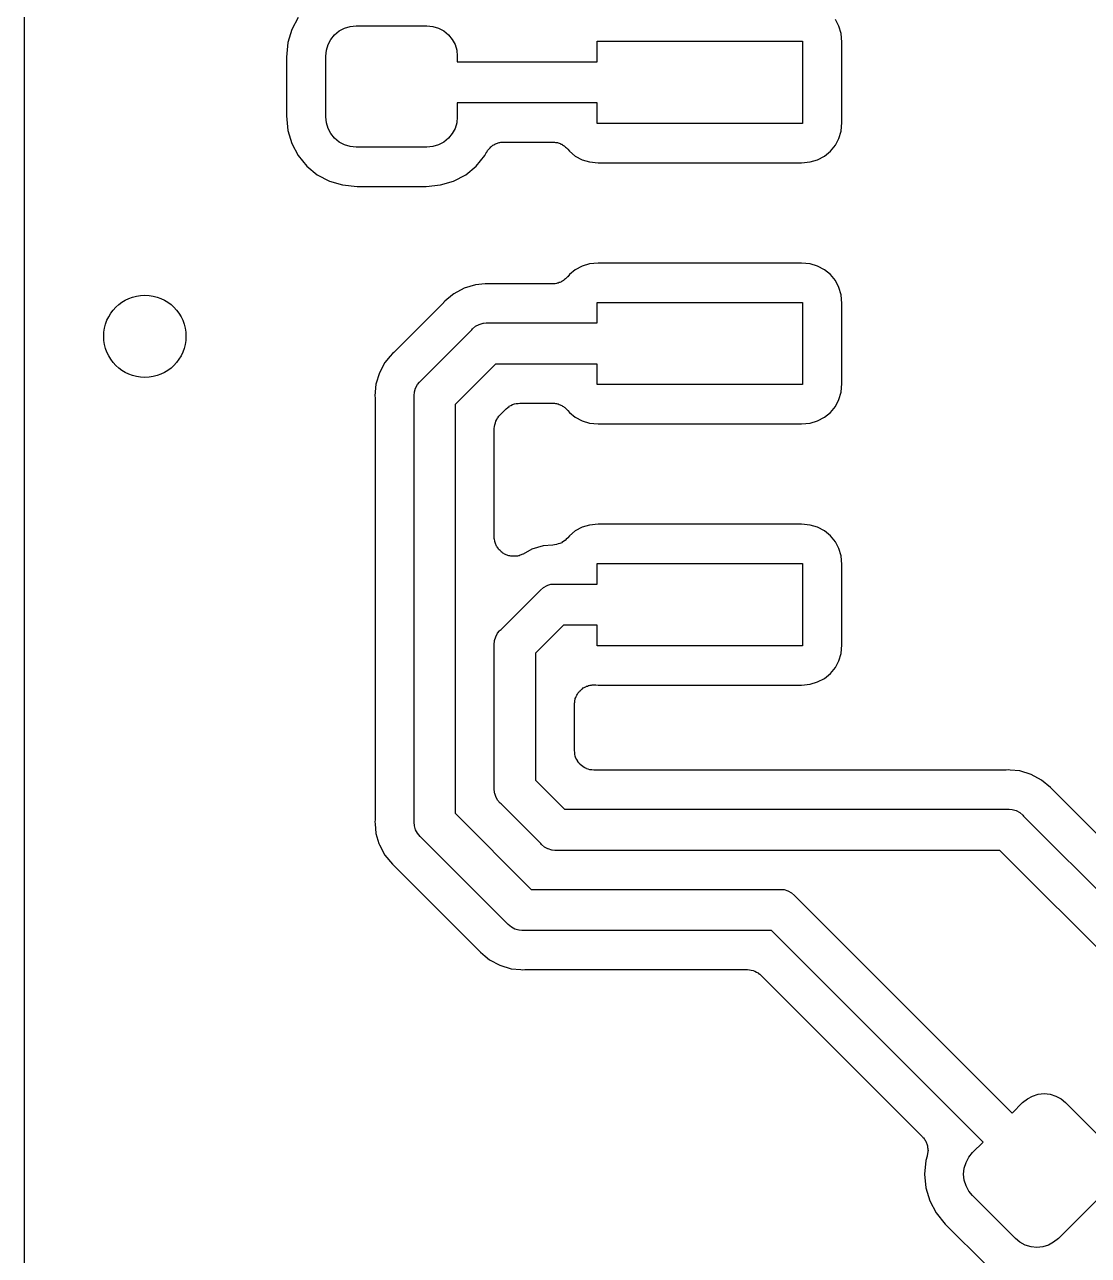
# Model space of a CAD drawing. Extents: x 100.2 to 129.8, y -164.8 to -95.2.
# Drawn here: x 100.22 to 105.39, y -118.57 to -112.58 of the extents above; entities that cross this region are included whole.
import ezdxf

# ---------------------------------------------------------------- set-up
doc = ezdxf.new("R2010")
doc.units = 0
doc.layers.add('BLACK', color=7, linetype='CONTINUOUS')

msp = doc.modelspace()

# ---------------------------------------------------------------- linework, layer by layer
at = {"layer": 'BLACK', "linetype": 'CONTINUOUS'}
for p, q in [((100.215, -154.905), (100.215, -105.095)), ((101.546, -112.549), (101.515, -112.608)), ((101.771, -112.601), (101.799, -112.593)), ((101.799, -112.593), (101.828, -112.59)), ((101.828, -112.59), (102.172, -112.59)), ((102.172, -112.59), (102.201, -112.593)), ((102.201, -112.593), (102.229, -112.601)), ((104.176, -112.592), (104.159, -112.559)), ((104.187, -112.628), (104.176, -112.592)), ((101.515, -112.608), (101.496, -112.671)), ((101.691, -112.681), (101.705, -112.656)), ((101.705, -112.656), (101.723, -112.633)), ((101.723, -112.633), (101.746, -112.615)), ((101.746, -112.615), (101.771, -112.601)), ((102.229, -112.601), (102.254, -112.615)), ((102.254, -112.615), (102.277, -112.633)), ((102.277, -112.633), (102.295, -112.656)), ((102.295, -112.656), (102.309, -112.681)), ((104.191, -112.67), (104.187, -112.628)), ((101.496, -112.671), (101.489, -112.742)), ((101.68, -112.737), (101.683, -112.709)), ((101.683, -112.709), (101.691, -112.681)), ((102.309, -112.681), (102.317, -112.709)), ((102.317, -112.709), (102.32, -112.737)), ((103, -112.765), (103, -112.665)), ((103, -112.665), (104, -112.665)), ((104, -112.665), (104, -113.065)), ((104.191, -113.06), (104.191, -112.67)), ((101.489, -112.742), (101.489, -113.028)), ((101.68, -113.032), (101.68, -112.737)), ((102.32, -112.737), (102.32, -112.765)), ((102.32, -112.765), (103, -112.765)), ((103, -112.965), (102.32, -112.965)), ((102.32, -112.965), (102.32, -113.032)), ((103, -113.065), (103, -112.965)), ((101.489, -113.028), (101.496, -113.099)), ((101.683, -113.061), (101.68, -113.032)), ((101.691, -113.089), (101.683, -113.061)), ((102.317, -113.061), (102.309, -113.089)), ((102.32, -113.032), (102.317, -113.061)), ((104, -113.065), (103, -113.065)), ((104.187, -113.102), (104.191, -113.06)), ((101.496, -113.099), (101.515, -113.162)), ((101.705, -113.114), (101.691, -113.089)), ((101.723, -113.137), (101.705, -113.114)), ((102.295, -113.114), (102.277, -113.137)), ((102.309, -113.089), (102.295, -113.114)), ((104.176, -113.138), (104.187, -113.102)), ((101.515, -113.162), (101.546, -113.221)), ((101.746, -113.155), (101.723, -113.137)), ((101.771, -113.169), (101.746, -113.155)), ((101.799, -113.177), (101.771, -113.169)), ((101.828, -113.18), (101.799, -113.177)), ((102.172, -113.18), (101.828, -113.18)), ((102.201, -113.177), (102.172, -113.18)), ((102.229, -113.169), (102.201, -113.177)), ((102.254, -113.155), (102.229, -113.169)), ((102.277, -113.137), (102.254, -113.155)), ((102.467, -113.197), (102.47, -113.193)), ((102.47, -113.193), (102.473, -113.189)), ((102.473, -113.189), (102.476, -113.186)), ((102.476, -113.186), (102.479, -113.183)), ((102.479, -113.183), (102.483, -113.179)), ((102.483, -113.179), (102.486, -113.176)), ((102.486, -113.176), (102.49, -113.174)), ((102.49, -113.174), (102.493, -113.171)), ((102.493, -113.171), (102.498, -113.168)), ((102.498, -113.168), (102.502, -113.166)), ((102.502, -113.166), (102.506, -113.164)), ((102.506, -113.164), (102.51, -113.162)), ((102.51, -113.162), (102.515, -113.161)), ((102.515, -113.161), (102.519, -113.159)), ((102.519, -113.159), (102.523, -113.158)), ((102.523, -113.158), (102.527, -113.157)), ((102.527, -113.157), (102.532, -113.156)), ((102.532, -113.156), (102.537, -113.155)), ((102.537, -113.155), (102.542, -113.155)), ((102.542, -113.155), (102.546, -113.155)), ((102.546, -113.155), (102.783, -113.155)), ((102.783, -113.155), (102.784, -113.155)), ((102.784, -113.155), (102.789, -113.155)), ((102.789, -113.155), (102.793, -113.155)), ((102.793, -113.155), (102.798, -113.157)), ((102.798, -113.157), (102.803, -113.157)), ((102.803, -113.157), (102.807, -113.158)), ((102.807, -113.158), (102.811, -113.159)), ((102.811, -113.159), (102.816, -113.161)), ((102.816, -113.161), (102.821, -113.163)), ((102.821, -113.163), (102.824, -113.165)), ((102.824, -113.165), (102.828, -113.166)), ((102.828, -113.166), (102.832, -113.169)), ((102.832, -113.169), (102.837, -113.172)), ((102.837, -113.172), (102.84, -113.174)), ((102.84, -113.174), (102.843, -113.177)), ((102.843, -113.177), (102.847, -113.18)), ((102.847, -113.18), (102.851, -113.184)), ((102.851, -113.184), (102.854, -113.187)), ((102.854, -113.187), (102.857, -113.19)), ((102.857, -113.19), (102.865, -113.2)), ((104.135, -113.2), (104.159, -113.171)), ((104.159, -113.171), (104.176, -113.138)), ((101.546, -113.221), (101.588, -113.272)), ((102.412, -113.272), (102.454, -113.221)), ((102.454, -113.221), (102.462, -113.205)), ((102.462, -113.205), (102.463, -113.204)), ((102.463, -113.204), (102.465, -113.201)), ((102.465, -113.201), (102.467, -113.197)), ((102.865, -113.2), (102.894, -113.224)), ((102.894, -113.224), (102.927, -113.241)), ((102.927, -113.241), (102.963, -113.252)), ((102.963, -113.252), (103.005, -113.256)), ((103.995, -113.256), (104.037, -113.252)), ((104.037, -113.252), (104.073, -113.241)), ((104.073, -113.241), (104.106, -113.224)), ((104.106, -113.224), (104.135, -113.2)), ((101.588, -113.272), (101.639, -113.314)), ((101.639, -113.314), (101.698, -113.345)), ((102.302, -113.345), (102.361, -113.314)), ((102.361, -113.314), (102.412, -113.272)), ((103.005, -113.256), (103.995, -113.256)), ((101.698, -113.345), (101.761, -113.364)), ((101.761, -113.364), (101.832, -113.371)), ((101.832, -113.371), (102.168, -113.371)), ((102.168, -113.371), (102.239, -113.364)), ((102.239, -113.364), (102.302, -113.345)), ((102.894, -113.776), (102.865, -113.8)), ((102.927, -113.759), (102.894, -113.776)), ((102.963, -113.748), (102.927, -113.759)), ((103.005, -113.744), (102.963, -113.748)), ((103.995, -113.744), (103.005, -113.744)), ((104.037, -113.748), (103.995, -113.744)), ((104.073, -113.759), (104.037, -113.748)), ((104.106, -113.776), (104.073, -113.759)), ((104.135, -113.8), (104.106, -113.776)), ((102.408, -113.849), (102.353, -113.866)), ((102.455, -113.845), (102.408, -113.849)), ((102.465, -113.844), (102.455, -113.845)), ((102.455, -113.845), (102.455, -113.845)), ((102.475, -113.845), (102.465, -113.844)), ((102.479, -113.845), (102.475, -113.845)), ((102.483, -113.845), (102.479, -113.845)), ((102.484, -113.845), (102.483, -113.845)), ((102.783, -113.845), (102.484, -113.845)), ((102.787, -113.845), (102.783, -113.845)), ((102.791, -113.845), (102.787, -113.845)), ((102.796, -113.844), (102.791, -113.845)), ((102.802, -113.843), (102.796, -113.844)), ((102.806, -113.842), (102.802, -113.843)), ((102.81, -113.841), (102.806, -113.842)), ((102.814, -113.839), (102.81, -113.841)), ((102.819, -113.838), (102.814, -113.839)), ((102.823, -113.836), (102.819, -113.838)), ((102.827, -113.834), (102.823, -113.836)), ((102.831, -113.832), (102.827, -113.834)), ((102.836, -113.829), (102.831, -113.832)), ((102.839, -113.826), (102.836, -113.829)), ((102.842, -113.824), (102.839, -113.826)), ((102.846, -113.821), (102.842, -113.824)), ((102.85, -113.817), (102.846, -113.821)), ((102.853, -113.814), (102.85, -113.817)), ((102.856, -113.811), (102.853, -113.814)), ((102.857, -113.81), (102.856, -113.811)), ((102.865, -113.8), (102.857, -113.81)), ((104.159, -113.829), (104.135, -113.8)), ((104.176, -113.862), (104.159, -113.829)), ((102.296, -113.899), (102.259, -113.929)), ((102.303, -113.893), (102.296, -113.899)), ((102.296, -113.899), (102.296, -113.899)), ((102.353, -113.866), (102.303, -113.893)), ((104.187, -113.898), (104.176, -113.862)), ((104.191, -113.94), (104.187, -113.898)), ((102.247, -113.943), (102.018, -114.172)), ((102.249, -113.94), (102.247, -113.943)), ((102.252, -113.937), (102.249, -113.94)), ((102.253, -113.936), (102.252, -113.937)), ((102.259, -113.929), (102.253, -113.936)), ((103, -114.035), (103, -113.935)), ((103, -113.935), (104, -113.935)), ((104, -113.935), (104, -114.335)), ((104.191, -114.33), (104.191, -113.94)), ((102.143, -114.316), (102.391, -114.068)), ((102.391, -114.068), (102.394, -114.064)), ((102.394, -114.064), (102.409, -114.051)), ((102.409, -114.051), (102.427, -114.042)), ((102.427, -114.042), (102.445, -114.036)), ((102.427, -114.042), (102.427, -114.042)), ((102.445, -114.036), (102.447, -114.036)), ((102.447, -114.036), (102.46, -114.035)), ((102.46, -114.035), (102.46, -114.035)), ((102.46, -114.035), (102.465, -114.035)), ((102.465, -114.035), (102.47, -114.035)), ((102.47, -114.035), (103, -114.035)), ((101.993, -114.197), (101.968, -114.228)), ((102.004, -114.184), (101.993, -114.197)), ((101.993, -114.197), (101.993, -114.197)), ((102.011, -114.178), (102.004, -114.184)), ((102.014, -114.175), (102.011, -114.178)), ((102.017, -114.173), (102.014, -114.175)), ((102.018, -114.172), (102.017, -114.173)), ((101.968, -114.228), (101.941, -114.278)), ((102.506, -114.235), (102.31, -114.431)), ((103, -114.235), (102.506, -114.235)), ((103, -114.335), (103, -114.235)), ((101.941, -114.278), (101.924, -114.333)), ((102.126, -114.334), (102.136, -114.323)), ((102.136, -114.323), (102.139, -114.319)), ((102.139, -114.319), (102.143, -114.316)), ((104.187, -114.372), (104.191, -114.33)), ((101.924, -114.333), (101.919, -114.39)), ((101.919, -114.39), (101.92, -114.4)), ((102.11, -114.39), (102.111, -114.37)), ((102.11, -114.395), (102.11, -114.39)), ((102.111, -114.37), (102.117, -114.352)), ((102.117, -114.352), (102.126, -114.334)), ((104, -114.335), (103, -114.335)), ((104.176, -114.408), (104.187, -114.372)), ((101.92, -114.4), (101.92, -114.401)), ((101.92, -114.401), (101.92, -114.405)), ((101.92, -114.405), (101.92, -114.409)), ((101.92, -114.409), (101.92, -116.443)), ((102.11, -116.457), (102.11, -114.395)), ((102.31, -114.431), (102.31, -116.42)), ((102.558, -114.452), (102.565, -114.446)), ((102.558, -114.453), (102.558, -114.452)), ((102.565, -114.446), (102.572, -114.441)), ((102.572, -114.441), (102.573, -114.44)), ((102.572, -114.441), (102.572, -114.441)), ((102.573, -114.44), (102.581, -114.436)), ((102.581, -114.436), (102.588, -114.432)), ((102.588, -114.432), (102.589, -114.432)), ((102.589, -114.432), (102.598, -114.429)), ((102.589, -114.432), (102.589, -114.432)), ((102.598, -114.429), (102.606, -114.427)), ((102.606, -114.427), (102.607, -114.427)), ((102.607, -114.427), (102.616, -114.426)), ((102.607, -114.427), (102.607, -114.427)), ((102.616, -114.426), (102.624, -114.425)), ((102.624, -114.425), (102.783, -114.425)), ((102.783, -114.425), (102.784, -114.425)), ((102.784, -114.425), (102.789, -114.425)), ((102.789, -114.425), (102.793, -114.425)), ((102.793, -114.425), (102.798, -114.427)), ((102.798, -114.427), (102.803, -114.427)), ((102.803, -114.427), (102.807, -114.428)), ((102.807, -114.428), (102.811, -114.429)), ((102.811, -114.429), (102.816, -114.431)), ((102.816, -114.431), (102.821, -114.433)), ((102.821, -114.433), (102.824, -114.435)), ((102.824, -114.435), (102.828, -114.436)), ((102.828, -114.436), (102.832, -114.439)), ((102.832, -114.439), (102.837, -114.442)), ((102.837, -114.442), (102.84, -114.444)), ((102.84, -114.444), (102.843, -114.447)), ((102.843, -114.447), (102.847, -114.45)), ((102.847, -114.45), (102.851, -114.454)), ((104.135, -114.47), (104.159, -114.441)), ((104.159, -114.441), (104.176, -114.408)), ((102.508, -114.512), (102.512, -114.504)), ((102.508, -114.513), (102.508, -114.512)), ((102.512, -114.504), (102.516, -114.497)), ((102.516, -114.497), (102.516, -114.496)), ((102.516, -114.496), (102.517, -114.496)), ((102.517, -114.496), (102.522, -114.489)), ((102.522, -114.489), (102.528, -114.482)), ((102.528, -114.482), (102.557, -114.453)), ((102.557, -114.453), (102.558, -114.453)), ((102.558, -114.453), (102.558, -114.453)), ((102.558, -114.453), (102.558, -114.453)), ((102.851, -114.454), (102.854, -114.457)), ((102.854, -114.457), (102.857, -114.46)), ((102.857, -114.46), (102.865, -114.47)), ((102.865, -114.47), (102.894, -114.494)), ((102.894, -114.494), (102.927, -114.511)), ((102.927, -114.511), (102.963, -114.522)), ((104.037, -114.522), (104.073, -114.511)), ((104.073, -114.511), (104.106, -114.494)), ((104.106, -114.494), (104.135, -114.47)), ((102.5, -114.548), (102.501, -114.539)), ((102.5, -114.549), (102.5, -114.548)), ((102.5, -115.075), (102.5, -114.549)), ((102.5, -114.549), (102.5, -114.549)), ((102.5, -114.549), (102.5, -114.549)), ((102.5, -114.549), (102.5, -114.549)), ((102.501, -114.539), (102.502, -114.531)), ((102.502, -114.53), (102.505, -114.521)), ((102.502, -114.531), (102.502, -114.53)), ((102.502, -114.53), (102.502, -114.53)), ((102.505, -114.521), (102.507, -114.513)), ((102.507, -114.513), (102.508, -114.513)), ((102.963, -114.522), (103.005, -114.526)), ((103.005, -114.526), (103.995, -114.526)), ((103.995, -114.526), (104.037, -114.522)), ((102.894, -115.046), (102.865, -115.07)), ((102.927, -115.029), (102.894, -115.046)), ((102.963, -115.018), (102.927, -115.029)), ((103.005, -115.014), (102.963, -115.018)), ((103.995, -115.014), (103.005, -115.014)), ((104.037, -115.018), (103.995, -115.014)), ((104.073, -115.029), (104.037, -115.018)), ((104.106, -115.046), (104.073, -115.029)), ((104.135, -115.07), (104.106, -115.046)), ((102.5, -115.08), (102.5, -115.075)), ((102.5, -115.084), (102.5, -115.08)), ((102.501, -115.089), (102.5, -115.084)), ((102.502, -115.094), (102.501, -115.089)), ((102.503, -115.098), (102.502, -115.094)), ((102.504, -115.102), (102.503, -115.098)), ((102.506, -115.107), (102.504, -115.102)), ((102.507, -115.112), (102.506, -115.107)), ((102.81, -115.11), (102.802, -115.112)), ((102.811, -115.11), (102.81, -115.11)), ((102.819, -115.107), (102.811, -115.11)), ((102.811, -115.11), (102.811, -115.11)), ((102.828, -115.104), (102.819, -115.107)), ((102.836, -115.098), (102.828, -115.103)), ((102.828, -115.103), (102.828, -115.103)), ((102.828, -115.103), (102.828, -115.104)), ((102.843, -115.093), (102.836, -115.098)), ((102.844, -115.093), (102.843, -115.093)), ((102.843, -115.093), (102.843, -115.093)), ((102.85, -115.087), (102.844, -115.093)), ((102.856, -115.081), (102.85, -115.087)), ((102.857, -115.08), (102.856, -115.081)), ((102.865, -115.07), (102.857, -115.08)), ((102.857, -115.08), (102.857, -115.08)), ((102.857, -115.08), (102.857, -115.08)), ((102.857, -115.08), (102.857, -115.08)), ((104.159, -115.099), (104.135, -115.07)), ((104.176, -115.132), (104.159, -115.099)), ((102.509, -115.115), (102.507, -115.112)), ((102.511, -115.12), (102.509, -115.115)), ((102.514, -115.124), (102.511, -115.12)), ((102.516, -115.128), (102.514, -115.124)), ((102.519, -115.131), (102.516, -115.128)), ((102.521, -115.135), (102.519, -115.131)), ((102.524, -115.139), (102.521, -115.135)), ((102.528, -115.142), (102.524, -115.139)), ((102.531, -115.145), (102.528, -115.142)), ((102.534, -115.148), (102.531, -115.145)), ((102.538, -115.151), (102.534, -115.148)), ((102.542, -115.154), (102.538, -115.151)), ((102.546, -115.156), (102.542, -115.154)), ((102.549, -115.159), (102.546, -115.156)), ((102.554, -115.161), (102.549, -115.159)), ((102.558, -115.163), (102.554, -115.161)), ((102.562, -115.164), (102.558, -115.163)), ((102.566, -115.166), (102.562, -115.164)), ((102.571, -115.167), (102.566, -115.166)), ((102.576, -115.168), (102.571, -115.167)), ((102.58, -115.169), (102.576, -115.168)), ((102.585, -115.17), (102.58, -115.169)), ((102.589, -115.17), (102.585, -115.17)), ((102.594, -115.17), (102.589, -115.17)), ((102.599, -115.17), (102.594, -115.17)), ((102.603, -115.17), (102.599, -115.17)), ((102.608, -115.169), (102.603, -115.17)), ((102.613, -115.169), (102.608, -115.169)), ((102.617, -115.167), (102.613, -115.169)), ((102.621, -115.167), (102.617, -115.167)), ((102.626, -115.165), (102.621, -115.167)), ((102.631, -115.163), (102.626, -115.165)), ((102.634, -115.161), (102.631, -115.163)), ((102.639, -115.16), (102.634, -115.161)), ((102.64, -115.159), (102.639, -115.16)), ((102.683, -115.136), (102.64, -115.159)), ((102.738, -115.119), (102.683, -115.136)), ((102.785, -115.115), (102.738, -115.119)), ((102.793, -115.114), (102.785, -115.115)), ((102.785, -115.115), (102.785, -115.115)), ((102.785, -115.115), (102.785, -115.115)), ((102.802, -115.112), (102.793, -115.114)), ((104.187, -115.168), (104.176, -115.132)), ((104.191, -115.21), (104.187, -115.168)), ((103, -115.305), (103, -115.205)), ((103, -115.205), (104, -115.205)), ((104, -115.205), (104, -115.605)), ((104.191, -115.6), (104.191, -115.21)), ((102.533, -115.526), (102.721, -115.338)), ((102.721, -115.338), (102.724, -115.334)), ((102.724, -115.334), (102.739, -115.321)), ((102.739, -115.321), (102.757, -115.312)), ((102.757, -115.312), (102.76, -115.311)), ((102.76, -115.311), (102.775, -115.306)), ((102.775, -115.306), (102.777, -115.306)), ((102.777, -115.306), (102.79, -115.305)), ((102.79, -115.305), (102.79, -115.305)), ((102.79, -115.305), (102.795, -115.305)), ((102.795, -115.305), (102.8, -115.305)), ((102.8, -115.305), (103, -115.305)), ((102.526, -115.533), (102.529, -115.529)), ((102.529, -115.529), (102.533, -115.526)), ((102.836, -115.505), (102.7, -115.641)), ((103, -115.505), (102.836, -115.505)), ((103, -115.605), (103, -115.505)), ((102.5, -115.6), (102.501, -115.58)), ((102.501, -115.58), (102.507, -115.562)), ((102.507, -115.562), (102.516, -115.544)), ((102.516, -115.544), (102.526, -115.533)), ((102.5, -115.605), (102.5, -115.6)), ((102.5, -116.295), (102.5, -115.605)), ((102.7, -115.641), (102.7, -116.259)), ((104, -115.605), (103, -115.605)), ((104.176, -115.678), (104.187, -115.642)), ((104.187, -115.642), (104.191, -115.6)), ((104.159, -115.711), (104.176, -115.678)), ((104.073, -115.781), (104.106, -115.764)), ((104.106, -115.764), (104.135, -115.74)), ((104.135, -115.74), (104.159, -115.711)), ((102.909, -115.833), (102.912, -115.829)), ((102.912, -115.829), (102.915, -115.826)), ((102.915, -115.826), (102.919, -115.822)), ((102.919, -115.822), (102.922, -115.819)), ((102.922, -115.819), (102.925, -115.816)), ((102.925, -115.816), (102.929, -115.814)), ((102.929, -115.814), (102.933, -115.81)), ((102.933, -115.81), (102.937, -115.808)), ((102.937, -115.808), (102.94, -115.806)), ((102.94, -115.806), (102.945, -115.804)), ((102.945, -115.804), (102.949, -115.802)), ((102.949, -115.802), (102.954, -115.801)), ((102.954, -115.801), (102.958, -115.799)), ((102.958, -115.799), (102.962, -115.798)), ((102.962, -115.798), (102.967, -115.797)), ((102.967, -115.797), (102.972, -115.796)), ((102.972, -115.796), (102.976, -115.795)), ((102.976, -115.795), (102.981, -115.795)), ((102.981, -115.795), (102.986, -115.795)), ((102.986, -115.795), (102.99, -115.795)), ((102.99, -115.795), (102.994, -115.795)), ((102.994, -115.795), (103.005, -115.796)), ((103.005, -115.796), (103.995, -115.796)), ((103.995, -115.796), (104.037, -115.792)), ((104.037, -115.792), (104.073, -115.781)), ((102.89, -115.884), (102.891, -115.88)), ((102.89, -115.889), (102.89, -115.884)), ((102.891, -115.88), (102.892, -115.875)), ((102.892, -115.87), (102.893, -115.866)), ((102.892, -115.875), (102.892, -115.87)), ((102.893, -115.866), (102.894, -115.862)), ((102.894, -115.862), (102.896, -115.857)), ((102.896, -115.857), (102.898, -115.852)), ((102.898, -115.852), (102.9, -115.849)), ((102.9, -115.849), (102.901, -115.845)), ((102.901, -115.845), (102.904, -115.841)), ((102.904, -115.841), (102.907, -115.836)), ((102.907, -115.836), (102.909, -115.833)), ((102.89, -115.89), (102.89, -115.889)), ((102.89, -116.115), (102.89, -115.89)), ((102.891, -116.124), (102.89, -116.115)), ((102.892, -116.133), (102.891, -116.124)), ((102.894, -116.142), (102.892, -116.133)), ((102.892, -116.133), (102.892, -116.133)), ((102.892, -116.133), (102.892, -116.133)), ((102.897, -116.151), (102.894, -116.142)), ((102.901, -116.159), (102.897, -116.151)), ((102.897, -116.151), (102.897, -116.151)), ((102.897, -116.151), (102.897, -116.151)), ((102.906, -116.167), (102.901, -116.159)), ((102.906, -116.168), (102.906, -116.167)), ((102.906, -116.167), (102.906, -116.167)), ((102.911, -116.174), (102.906, -116.168)), ((102.917, -116.181), (102.911, -116.174)), ((102.917, -116.182), (102.917, -116.181)), ((102.918, -116.182), (102.917, -116.182)), ((102.924, -116.188), (102.918, -116.182)), ((102.931, -116.193), (102.924, -116.188)), ((102.932, -116.194), (102.931, -116.193)), ((102.94, -116.198), (102.932, -116.194)), ((102.932, -116.194), (102.932, -116.194)), ((102.948, -116.202), (102.94, -116.198)), ((102.948, -116.203), (102.948, -116.202)), ((102.948, -116.202), (102.948, -116.202)), ((102.957, -116.205), (102.948, -116.203)), ((102.965, -116.208), (102.957, -116.205)), ((102.966, -116.208), (102.965, -116.208)), ((102.975, -116.209), (102.966, -116.208)), ((102.966, -116.208), (102.966, -116.208)), ((102.984, -116.21), (102.975, -116.209)), ((102.985, -116.21), (102.984, -116.21)), ((102.984, -116.21), (102.984, -116.21)), ((102.984, -116.21), (102.984, -116.21)), ((102.984, -116.21), (102.984, -116.21)), ((104.981, -116.21), (102.985, -116.21)), ((104.985, -116.21), (104.981, -116.21)), ((104.989, -116.21), (104.985, -116.21)), ((104.99, -116.21), (104.989, -116.21)), ((105, -116.209), (104.99, -116.21)), ((105.01, -116.21), (105, -116.209)), ((105.057, -116.214), (105.01, -116.21)), ((105.01, -116.21), (105.01, -116.21)), ((105.112, -116.231), (105.057, -116.214)), ((105.162, -116.258), (105.112, -116.231)), ((102.5, -116.3), (102.5, -116.295)), ((102.5, -116.305), (102.5, -116.3)), ((102.501, -116.314), (102.5, -116.305)), ((102.5, -116.305), (102.5, -116.305)), ((102.7, -116.259), (102.841, -116.4)), ((105.206, -116.294), (105.162, -116.258)), ((105.212, -116.301), (105.206, -116.294)), ((105.215, -116.304), (105.212, -116.301)), ((105.218, -116.307), (105.215, -116.304)), ((105.218, -116.308), (105.218, -116.307)), ((102.501, -116.32), (102.501, -116.314)), ((102.502, -116.323), (102.501, -116.32)), ((102.507, -116.338), (102.502, -116.323)), ((102.516, -116.356), (102.507, -116.338)), ((102.529, -116.371), (102.516, -116.356)), ((106.492, -117.582), (105.218, -116.308)), ((102.31, -116.42), (102.68, -116.79)), ((102.533, -116.374), (102.529, -116.371)), ((102.726, -116.567), (102.533, -116.374)), ((102.841, -116.4), (104.995, -116.4)), ((104.995, -116.4), (105, -116.4)), ((105, -116.4), (105.005, -116.4)), ((105.005, -116.4), (105.005, -116.4)), ((105.005, -116.4), (105.02, -116.401)), ((105.02, -116.401), (105.038, -116.407)), ((105.038, -116.407), (105.056, -116.416)), ((105.056, -116.416), (105.071, -116.429)), ((101.92, -116.452), (101.919, -116.462)), ((101.919, -116.462), (101.92, -116.471)), ((101.92, -116.443), (101.92, -116.444)), ((101.92, -116.444), (101.92, -116.448)), ((101.92, -116.448), (101.92, -116.452)), ((101.92, -116.471), (101.92, -116.471)), ((101.92, -116.471), (101.924, -116.518)), ((102.11, -116.462), (102.11, -116.457)), ((102.11, -116.466), (102.11, -116.462)), ((102.111, -116.478), (102.11, -116.466)), ((102.11, -116.466), (102.11, -116.466)), ((102.111, -116.481), (102.111, -116.478)), ((102.113, -116.487), (102.111, -116.481)), ((102.117, -116.5), (102.113, -116.487)), ((105.071, -116.429), (105.074, -116.433)), ((105.074, -116.433), (106.519, -117.878)), ((101.924, -116.518), (101.939, -116.567)), ((102.126, -116.517), (102.117, -116.5)), ((102.139, -116.533), (102.126, -116.517)), ((102.143, -116.536), (102.139, -116.533)), ((102.564, -116.957), (102.143, -116.536)), ((101.939, -116.567), (101.939, -116.567)), ((101.939, -116.567), (101.941, -116.573)), ((101.941, -116.573), (101.968, -116.623)), ((102.729, -116.571), (102.726, -116.567)), ((102.744, -116.584), (102.729, -116.571)), ((102.761, -116.592), (102.744, -116.584)), ((102.762, -116.593), (102.761, -116.592)), ((102.78, -116.599), (102.762, -116.593)), ((102.782, -116.599), (102.78, -116.599)), ((102.795, -116.6), (102.782, -116.599)), ((102.8, -116.6), (102.795, -116.6)), ((102.795, -116.6), (102.795, -116.6)), ((102.805, -116.6), (102.8, -116.6)), ((104.959, -116.6), (102.805, -116.6)), ((106.378, -118.019), (104.959, -116.6)), ((101.968, -116.623), (102.004, -116.668)), ((102.004, -116.668), (102.011, -116.674)), ((102.011, -116.674), (102.012, -116.675)), ((102.012, -116.675), (102.015, -116.677)), ((102.015, -116.677), (102.018, -116.68)), ((102.018, -116.68), (102.42, -117.082)), ((102.68, -116.79), (103.885, -116.79)), ((103.885, -116.79), (103.89, -116.79)), ((103.89, -116.79), (103.895, -116.79)), ((103.895, -116.79), (103.895, -116.79)), ((103.895, -116.79), (103.91, -116.791)), ((103.91, -116.791), (103.928, -116.797)), ((103.928, -116.797), (103.946, -116.806)), ((103.946, -116.806), (103.961, -116.819)), ((103.961, -116.819), (103.964, -116.823)), ((103.964, -116.823), (105.019, -117.878)), ((102.567, -116.961), (102.564, -116.957)), ((102.583, -116.974), (102.567, -116.961)), ((102.6, -116.983), (102.583, -116.974)), ((102.613, -116.987), (102.6, -116.983)), ((102.619, -116.989), (102.613, -116.987)), ((102.621, -116.989), (102.619, -116.989)), ((102.634, -116.99), (102.621, -116.989)), ((102.638, -116.99), (102.634, -116.99)), ((102.634, -116.99), (102.634, -116.99)), ((102.643, -116.99), (102.638, -116.99)), ((103.849, -116.99), (102.643, -116.99)), ((104.878, -118.019), (103.849, -116.99)), ((102.42, -117.082), (102.421, -117.083)), ((102.421, -117.083), (102.423, -117.086)), ((102.423, -117.086), (102.426, -117.089)), ((102.426, -117.089), (102.432, -117.096)), ((102.432, -117.096), (102.455, -117.115)), ((102.455, -117.115), (102.455, -117.115)), ((102.455, -117.115), (102.477, -117.132)), ((102.477, -117.132), (102.527, -117.159)), ((102.527, -117.159), (102.582, -117.176)), ((102.582, -117.176), (102.629, -117.18)), ((102.629, -117.18), (102.629, -117.18)), ((102.629, -117.18), (102.638, -117.181)), ((102.638, -117.181), (102.648, -117.18)), ((102.648, -117.18), (102.649, -117.18)), ((102.649, -117.18), (102.653, -117.18)), ((102.653, -117.18), (102.657, -117.18)), ((102.657, -117.18), (103.731, -117.18)), ((103.731, -117.18), (103.731, -117.18)), ((103.731, -117.18), (103.731, -117.18)), ((103.731, -117.18), (103.731, -117.18)), ((103.731, -117.18), (103.732, -117.18)), ((103.732, -117.18), (103.741, -117.181)), ((103.741, -117.181), (103.749, -117.182)), ((103.749, -117.182), (103.75, -117.182)), ((103.75, -117.182), (103.75, -117.182)), ((103.75, -117.182), (103.759, -117.185)), ((103.759, -117.185), (103.767, -117.187)), ((103.767, -117.187), (103.767, -117.188)), ((103.767, -117.188), (103.768, -117.188)), ((103.768, -117.188), (103.776, -117.192)), ((103.776, -117.192), (103.783, -117.196)), ((103.783, -117.196), (103.784, -117.196)), ((103.784, -117.196), (103.784, -117.197)), ((103.784, -117.197), (103.791, -117.202)), ((103.791, -117.202), (103.798, -117.208)), ((103.798, -117.208), (104.582, -117.992)), ((105.093, -117.808), (105.118, -117.795)), ((105.118, -117.795), (105.146, -117.786)), ((105.146, -117.786), (105.175, -117.783)), ((105.175, -117.783), (105.204, -117.786)), ((105.204, -117.786), (105.231, -117.795)), ((105.231, -117.795), (105.257, -117.808)), ((105.019, -117.878), (105.07, -117.826)), ((105.07, -117.826), (105.093, -117.808)), ((105.257, -117.808), (105.279, -117.826)), ((105.279, -117.826), (105.488, -118.035)), ((104.582, -117.992), (104.583, -117.993)), ((104.583, -117.993), (104.585, -117.996)), ((104.585, -117.996), (104.588, -117.999)), ((104.588, -117.999), (104.591, -118.003)), ((104.591, -118.003), (104.594, -118.007)), ((104.594, -118.007), (104.596, -118.011)), ((104.596, -118.011), (104.599, -118.015)), ((104.599, -118.015), (104.601, -118.019)), ((104.601, -118.019), (104.603, -118.024)), ((104.603, -118.024), (104.604, -118.028)), ((104.604, -118.028), (104.606, -118.032)), ((104.606, -118.032), (104.607, -118.037)), ((104.607, -118.037), (104.608, -118.042)), ((104.608, -118.042), (104.608, -118.046)), ((104.826, -118.07), (104.878, -118.019)), ((104.606, -118.087), (104.599, -118.109)), ((104.608, -118.079), (104.606, -118.083)), ((104.606, -118.083), (104.606, -118.087)), ((104.608, -118.046), (104.609, -118.05)), ((104.609, -118.069), (104.608, -118.073)), ((104.608, -118.073), (104.608, -118.079)), ((104.609, -118.05), (104.609, -118.055)), ((104.609, -118.055), (104.61, -118.06)), ((104.61, -118.06), (104.609, -118.064)), ((104.609, -118.064), (104.609, -118.069)), ((104.795, -118.118), (104.808, -118.093)), ((104.808, -118.093), (104.826, -118.07)), ((104.599, -118.109), (104.592, -118.175)), ((104.783, -118.175), (104.786, -118.146)), ((104.786, -118.146), (104.795, -118.118)), ((104.592, -118.175), (104.599, -118.241)), ((104.786, -118.204), (104.783, -118.175)), ((104.795, -118.231), (104.786, -118.204)), ((104.599, -118.241), (104.618, -118.304)), ((104.808, -118.257), (104.795, -118.231)), ((104.826, -118.279), (104.808, -118.257)), ((105.035, -118.488), (104.826, -118.279)), ((105.488, -118.244), (105.244, -118.488)), ((104.618, -118.304), (104.649, -118.363)), ((104.649, -118.363), (104.694, -118.418)), ((104.694, -118.418), (104.896, -118.62)), ((105.057, -118.506), (105.035, -118.488)), ((105.083, -118.52), (105.057, -118.506)), ((105.111, -118.528), (105.083, -118.52)), ((105.196, -118.52), (105.168, -118.528)), ((105.221, -118.506), (105.196, -118.52)), ((105.244, -118.488), (105.221, -118.506)), ((105.139, -118.531), (105.111, -118.528)), ((105.168, -118.528), (105.139, -118.531))]:
    msp.add_line(p, q, dxfattribs=at)
at = {"layer": 'BLACK'}
msp.add_circle((100.8, -114.1), 0.2, dxfattribs=at)

doc.saveas('drawing.dxf')
